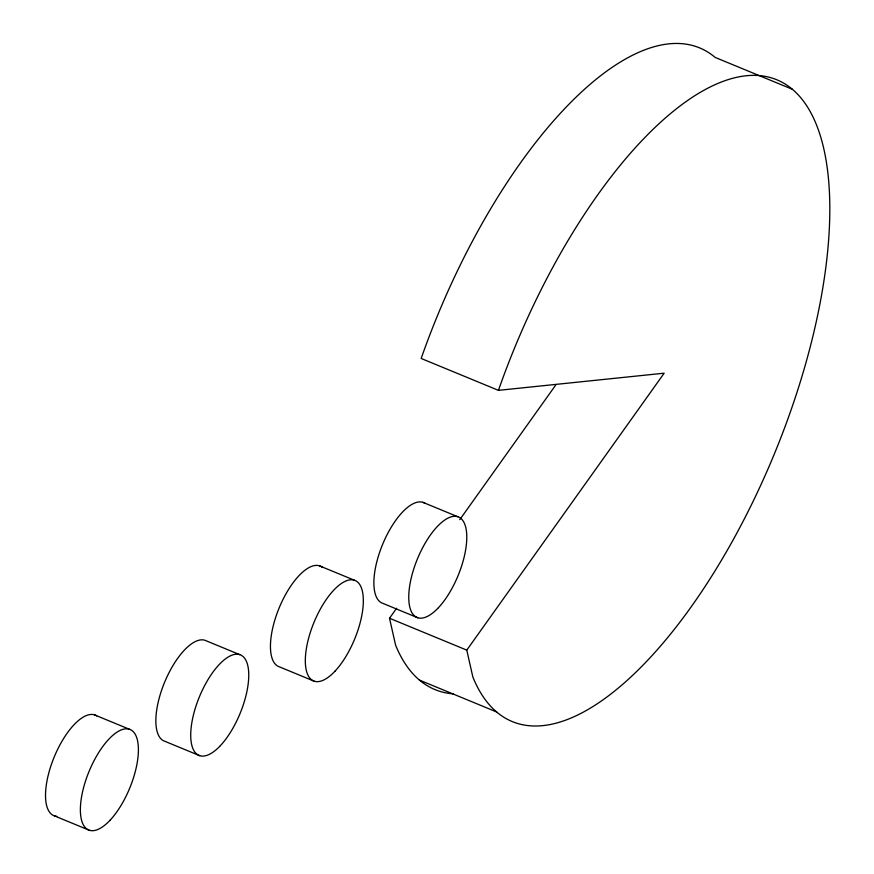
<?xml version="1.0" encoding="UTF-8"?>
<svg xmlns="http://www.w3.org/2000/svg" width="874" height="874" viewBox="0 0 874 874"><rect width="100%" height="100%" fill="white"/><g stroke="black" fill="none" stroke-linecap="round" stroke-linejoin="round"><path stroke-width="1.31" d="M453.409 693.858A347.044 140.288 -67.6 0 1 395.594 645.143L389.509 618.246L396.61 608.282M459.779 519.659L556.104 384.516M498.442 390.35A347.044 140.288 -67.6 0 1 782.164 82.309A347.044 140.288 -67.6 0 1 742.976 521.527A347.044 140.288 -67.6 0 1 472.856 677.033L466.782 650.125L664.174 373.187L498.442 390.35L421.17 358.471A347.044 140.288 -67.6 0 1 715.194 57.444L792.456 89.323M422.95 502.353L457.812 516.742M319.513 565.839L354.374 580.227M417.706 617.743L382.845 603.355A54.363 21.981 -67.6 0 1 382.976 543.508A54.363 21.981 -67.6 0 1 425.026 503.326M389.509 618.246L466.782 650.125M419.454 680.103L496.727 711.993M314.279 681.239L279.407 666.851A54.363 21.981 -67.6 0 1 280.106 605.682A54.363 21.981 -67.6 0 1 322.55 567.51M239.782 654.659L204.909 640.271A54.363 21.981 -67.6 0 0 163.875 684.069A54.363 21.981 -67.6 0 0 164.815 741.283L199.676 755.671M94.578 714.888L129.45 729.277M54.472 815.89L89.345 830.278M56.777 816.316A54.363 21.981 -67.6 0 1 53.532 758.676A54.363 21.981 -67.6 0 1 96.653 715.861M220.401 745.631A54.363 21.981 -67.6 0 0 244.534 658.122A54.363 21.981 -67.6 0 0 194.268 711.753A54.363 21.981 -67.6 0 0 220.401 745.631M438.431 607.703A54.363 21.981 -67.6 0 0 462.565 520.194A54.363 21.981 -67.6 0 0 412.299 573.825A54.363 21.981 -67.6 0 0 438.431 607.703M334.993 671.188A54.363 21.981 -67.6 0 0 359.127 583.69A54.363 21.981 -67.6 0 0 308.861 637.321A54.363 21.981 -67.6 0 0 334.993 671.188M110.058 820.238A54.363 21.981 -67.6 0 0 134.192 732.729A54.363 21.981 -67.6 0 0 83.926 786.36A54.363 21.981 -67.6 0 0 110.058 820.238"/></g></svg>
